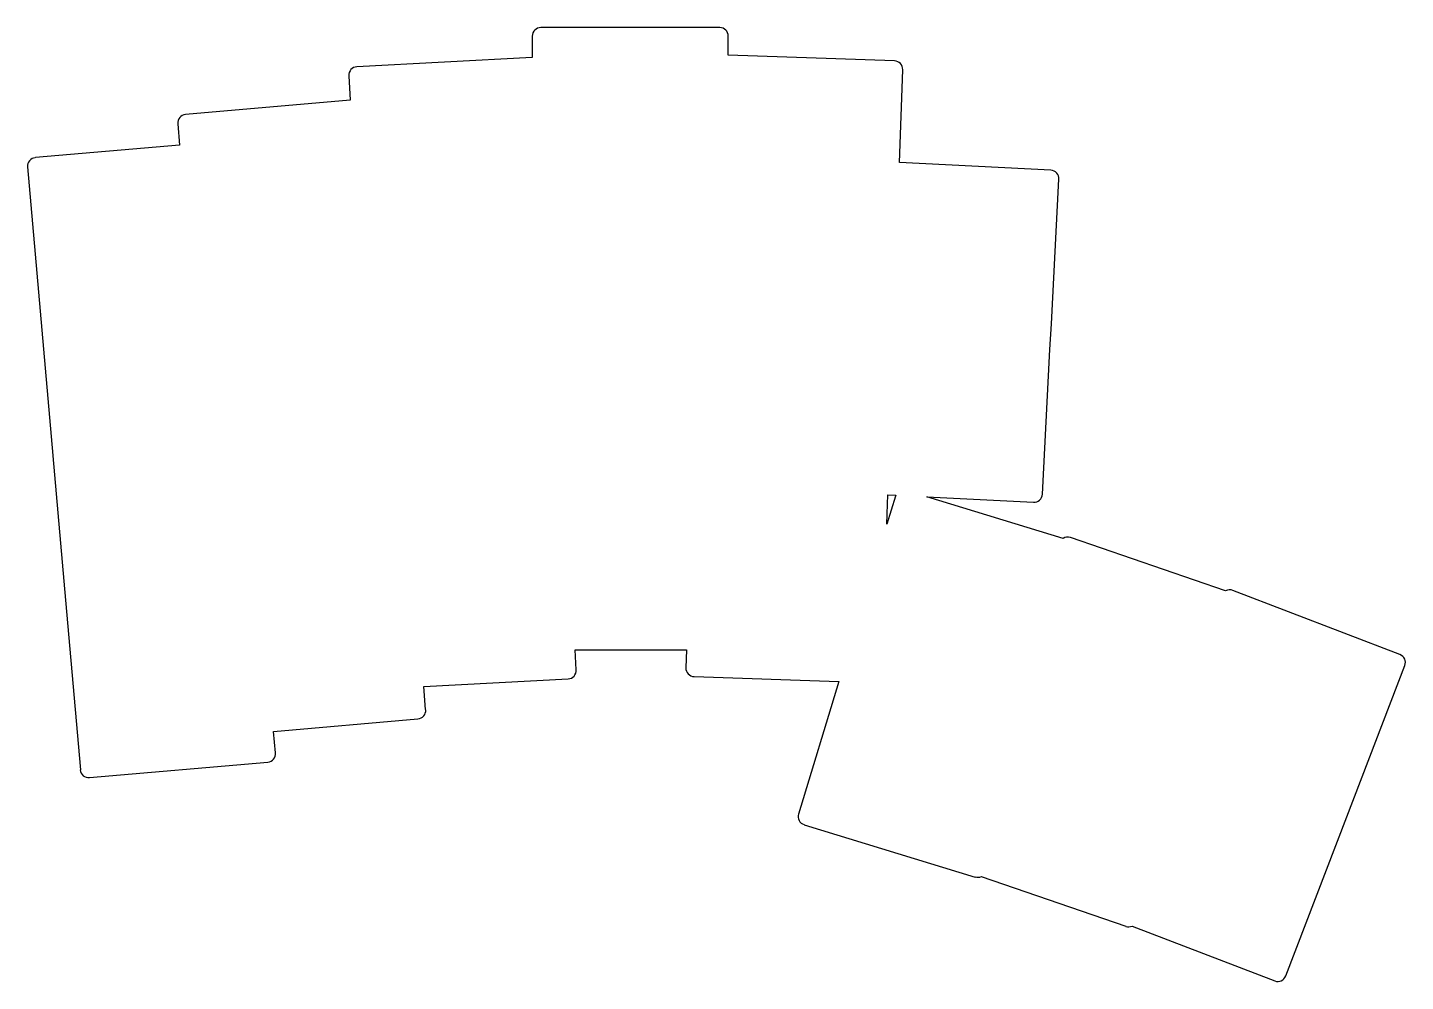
# Model space of a CAD drawing. Header units: millimetres. Extents: x -17 to 145, y -36 to 76.
import ezdxf

# ---------------------------------------------------------------- set-up
doc = ezdxf.new("R2010")
doc.units = ezdxf.units.MM

msp = doc.modelspace()

# ---------------------------------------------------------------- linework, layer by layer
at = {"linetype": 'CONTINUOUS'}
for p, q in [((64.47, 76.11), (43.47, 76.11)), ((42.47, 75.11), (42.47, 72.59)), ((65.47, 72.89), (65.47, 75.11)), ((84.99, 72.2), (65.47, 72.89)), ((42.47, 72.59), (21.88, 71.51)), ((85.57, 60.3), (85.95, 71.17)), ((20.93, 70.46), (21.08, 67.59)), ((21.08, 67.59), (1.76, 65.9)), ((0.85, 64.82), (1.07, 62.33)), ((1.07, 62.33), (-15.86, 60.85)), ((103.33, 59.37), (85.57, 60.3)), ((-16.77, 59.77), (-15.29, 42.83)), ((103.39, 41.34), (104.28, 58.32)), ((-15.29, 42.83), (-13.81, 25.9)), ((-15.29, 42.83), (-15.29, 42.83)), ((103.23, 38.34), (103.39, 41.34)), ((102.34, 21.37), (103.23, 38.34)), ((-13.81, 25.89), (-12.33, 8.96)), ((85.1, 21.16), (84.09, 17.84)), ((84.17, 20.2), (84.21, 21.31)), ((84.21, 21.31), (85.14, 21.27)), ((88.79, 21.07), (101.29, 20.42)), ((104.77, 16.19), (88.79, 21.07)), ((84.09, 17.84), (84.17, 20.2)), ((123.84, 10.02), (105.63, 16.29)), ((144.31, 2.57), (124.7, 10.09)), ((-12.33, 8.96), (-10.58, -10.96)), ((-12.33, 8.96), (-12.33, 8.96)), ((47.62, 0.76), (47.5, 3.11)), ((47.5, 3.11), (60.56, 3.11)), ((60.56, 3.11), (60.49, 1.02)), ((138.08, -16.46), (144.88, 1.27)), ((29.72, -1.18), (46.67, -0.29)), ((29.95, -3.9), (29.72, -1.18)), ((61.45, -0.02), (78.45, -0.61)), ((78.45, -0.61), (73.7, -16.14)), ((12.11, -6.47), (29.05, -4.99)), ((12.33, -8.96), (12.11, -6.47)), ((-9.5, -11.87), (11.42, -10.04)), ((74.36, -17.39), (94.45, -23.53)), ((130.91, -35.14), (138.08, -16.46)), ((138.08, -16.46), (138.08, -16.46)), ((95.17, -23.47), (112.14, -29.31)), ((112.87, -29.28), (129.62, -35.71))]:
    msp.add_line(p, q, dxfattribs=at)
for centre, start, end in [((43.47, 75.11), 90, 180), ((64.47, 75.11), 0, 90), ((21.93, 70.51), 93, 183), ((84.95, 71.2), 358, 88), ((1.85, 64.91), 95, 185), ((-15.78, 59.85), 95, 185), ((103.28, 58.37), 357, 87), ((-14.29, 42.92), 184.9744, 185), ((102.23, 38.39), 356.9744, 357), ((-12.81, 25.98), 184.9744, 185), ((86.06, 20.87), 156.3694, 163), ((101.34, 21.42), 267, 357), ((83.17, 20.24), 358, 358.0256), ((105.3, 15.35), 71, 122.3663), ((124.35, 9.16), 69, 120.3663), ((-11.33, 9.05), 184.9744, 185), ((143.95, 1.63), 339, 69), ((46.62, 0.71), 273, 3), ((61.49, 0.98), 178, 268), ((28.96, -3.99), 275, 5), ((11.33, -9.05), 275, 5), ((-9.59, -10.88), 185, 275), ((74.66, -16.43), 163, 253), ((137.14, -16.11), 339, 339.0256), ((94.74, -22.57), 253, 295.8101), ((112.46, -28.37), 251, 293.8102), ((129.97, -34.78), 249, 339)]:
    msp.add_arc(centre, 1, start, end, dxfattribs=at)

doc.saveas('drawing.dxf')
